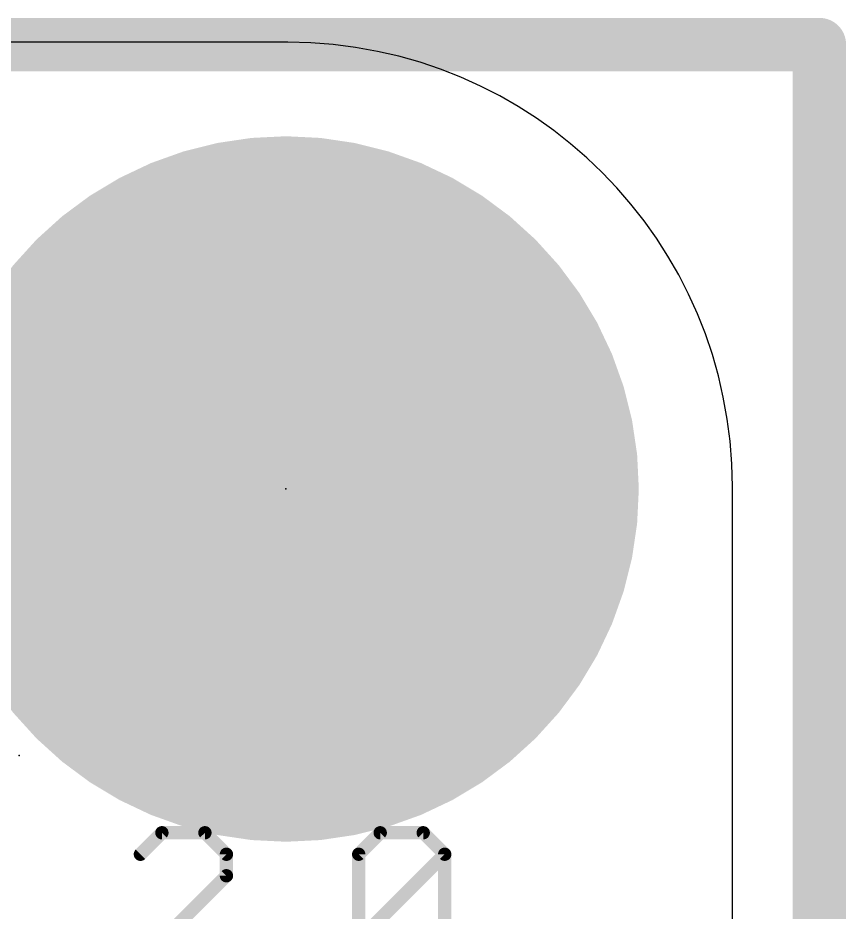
# Model space of a CAD drawing. Extents: x -0.4 to 21, y -0.4 to 20.5.
# Drawn here: x 16.25 to 20.98, y 15.36 to 20.47 of the extents above; entities that cross this region are included whole.
import ezdxf

# ---------------------------------------------------------------- set-up
doc = ezdxf.new("R2010")
doc.units = 0
for name, color, linetype in [('1', 12, 'CONTINUOUS'), ('17', 110, 'CONTINUOUS'), ('20', 53, 'CONTINUOUS'), ('21', 40, 'CONTINUOUS'), ('23', 53, 'CONTINUOUS'), ('24', 53, 'CONTINUOUS'), ('39', 12, 'CONTINUOUS'), ('40', 132, 'CONTINUOUS'), ('41', 12, 'CONTINUOUS'), ('42', 132, 'CONTINUOUS'), ('43', 110, 'CONTINUOUS'), ('48', 253, 'CONTINUOUS')]:
    doc.layers.add(name, color=color, linetype=linetype)

# ---------------------------------------------------------------- blocks, each defined once
blk = doc.blocks.new('ROUNDP')
at = {"const_width": 0.5}
blk.add_lwpolyline([(0, -0.25, 1), (0, 0.25, 1), (0, -0.25)], format="xyb", dxfattribs=at)

msp = doc.modelspace()

# ---------------------------------------------------------------- linework, layer by layer
at = {"layer": '1', "const_width": 0.3048}
for points in [[(20.828, 20.32), (-0.254, 20.32)], [(20.828, -0.254), (20.828, 20.32)]]:
    msp.add_lwpolyline(points, dxfattribs=at)
at = {"layer": '1', "const_width": 0.1524}
for points in [[(20.9042, 20.32, 1), (20.7518, 20.32)], [(20.828, 20.2438, 1), (20.828, 20.3962)]]:
    msp.add_lwpolyline(points, format="xyb", dxfattribs=at)
at = {"layer": '20'}
for p, q in [((17.7904, 20.3328), (2.545, 20.3328)), ((20.3304, 2.5526), (20.3304, 17.7928))]:
    msp.add_line(p, q, dxfattribs=at)
msp.add_arc((17.7904, 17.7928), 2.54, 0, 90, dxfattribs=at)
at = {"layer": '21', "const_width": 0.1524}
msp.add_lwpolyline([(17.78, 16.03, 1), (17.78, 19.53, 1), (17.78, 16.03)], format="xyb", dxfattribs=at)
at = {"layer": '23'}
msp.add_point((17.78, 17.78), dxfattribs=at)
at = {"layer": '24'}
msp.add_point((16.256, 16.256), dxfattribs=at)
at = {"layer": '39', "const_width": 2.032}
msp.add_lwpolyline([(17.78, 16.78, 1), (17.78, 18.78, 1), (17.78, 16.78)], format="xyb", dxfattribs=at)
at = {"layer": '40', "const_width": 2.032}
msp.add_lwpolyline([(17.78, 16.78, 1), (17.78, 18.78, 1), (17.78, 16.78)], format="xyb", dxfattribs=at)
at = {"layer": '41', "const_width": 2.032}
msp.add_lwpolyline([(17.78, 16.78, 1), (17.78, 18.78, 1), (17.78, 16.78)], format="xyb", dxfattribs=at)
at = {"layer": '42', "const_width": 2.032}
msp.add_lwpolyline([(17.78, 16.78, 1), (17.78, 18.78, 1), (17.78, 16.78)], format="xyb", dxfattribs=at)
at = {"layer": '43', "const_width": 2.032}
msp.add_lwpolyline([(17.78, 16.78, 1), (17.78, 18.78, 1), (17.78, 16.78)], format="xyb", dxfattribs=at)
at = {"layer": '48', "const_width": 0.0762}
for points in [[(17.071, 15.8153), (16.9481, 15.6925)], [(17.3167, 15.8153), (17.071, 15.8153)], [(17.4396, 15.6925), (17.3167, 15.8153)], [(18.1955, 15.6925), (18.3183, 15.8153)], [(18.3183, 15.8153), (18.5641, 15.8153)], [(18.5641, 15.8153), (18.6869, 15.6925)], [(17.4396, 15.5696), (17.4396, 15.6925)], [(18.1955, 15.201), (18.1955, 15.6925)], [(18.1955, 15.201), (18.6869, 15.6925)], [(18.6869, 15.6925), (18.6869, 15.201)], [(16.9481, 15.0781), (17.4396, 15.5696)]]:
    msp.add_lwpolyline(points, dxfattribs=at)
at = {"layer": '48', "const_width": 0.0381}
for points in [[(17.071, 15.8344, 1), (17.071, 15.7963)], [(17.0844, 15.8019, 1), (17.0575, 15.8288)], [(17.3302, 15.8288, 1), (17.3032, 15.8019)], [(17.3167, 15.7963, 1), (17.3167, 15.8344)], [(18.3183, 15.8344, 1), (18.3183, 15.7963)], [(18.3318, 15.8019, 1), (18.3049, 15.8288)], [(18.5775, 15.8288, 1), (18.5506, 15.8019)], [(18.5641, 15.7963, 1), (18.5641, 15.8344)], [(16.9346, 15.7059, 1), (16.9616, 15.679)], [(17.4586, 15.6925, 1), (17.4205, 15.6925)], [(17.4261, 15.679, 1), (17.4531, 15.7059)], [(18.2145, 15.6925, 1), (18.1764, 15.6925)], [(18.182, 15.7059, 1), (18.2089, 15.679)], [(18.706, 15.6925, 1), (18.6679, 15.6925)], [(18.7004, 15.679, 1), (18.6735, 15.7059)], [(18.6735, 15.679, 1), (18.7004, 15.7059)], [(17.4205, 15.5696, 1), (17.4586, 15.5696)], [(17.4531, 15.5561, 1), (17.4261, 15.5831)]]:
    msp.add_lwpolyline(points, format="xyb", dxfattribs=at)

# ---------------------------------------------------------------- block references
at = {"layer": '17', "xscale": 3, "yscale": 3}
msp.add_blockref('ROUNDP', (17.78, 17.78), dxfattribs=at)
msp.add_blockref('ROUNDP', (17.78, 17.78), dxfattribs=at)

doc.saveas('drawing.dxf')
